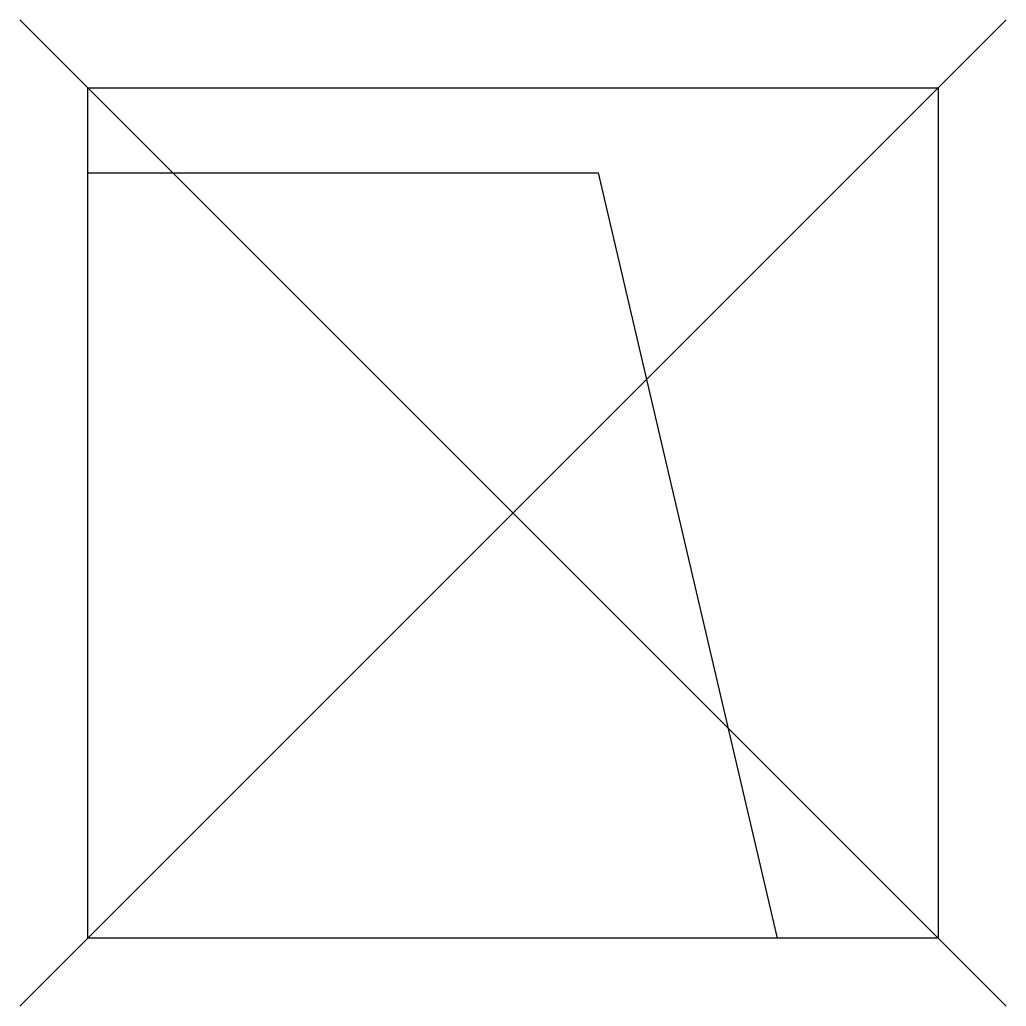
# Model space of a CAD drawing. Header units: metres. Extents: x -0.04 to 0.54, y -0.04 to 0.54.
import ezdxf

# ---------------------------------------------------------------- set-up
doc = ezdxf.new("R2010")
doc.units = ezdxf.units.M

msp = doc.modelspace()

# ---------------------------------------------------------------- linework, layer by layer
for p, q in [((0.54, 0.54), (-0.04, -0.04)), ((-0.04, 0.54), (0.54, -0.04)), ((0, 0.45), (0.3, 0.45)), ((0.3, 0.45), (0.40526, 0))]:
    msp.add_line(p, q)
msp.add_lwpolyline([(0, 0), (0, 0.5), (0.5, 0.5), (0.5, 0)], close=True)

doc.saveas('drawing.dxf')
